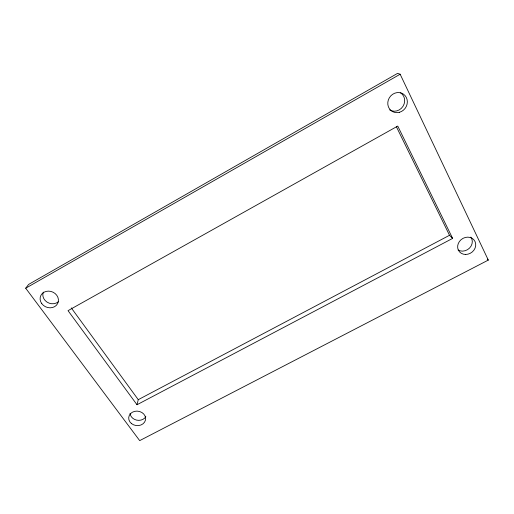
<?xml version="1.0" encoding="UTF-8"?>
<svg xmlns="http://www.w3.org/2000/svg" width="514" height="514" viewBox="0 0 514 514"><rect width="100%" height="100%" fill="white"/><g stroke="black" fill="none" stroke-linecap="round" stroke-linejoin="round"><path stroke-width="0.77" d="M137 404.743L138.266 399.667L449.519 235.283L452.628 238.393L137 404.743L68.028 310.655L397.752 126.071L452.628 238.393M25.7 288.226L28.63 284.422L397.573 73.373L400.149 74.228L488.3 260.09L139.692 440.626L25.7 288.226L400.149 74.228M487.278 259.127L488.3 260.09M71.266 307.886L138.266 399.667M396.333 126.617L449.519 235.283M145.847 416.687A8.378 7.177 7.2 0 1 136.673 420.131A8.378 7.177 7.2 0 1 130.061 413.282M470.843 237.115A9.258 8.185 -34.5 0 1 469.539 248.076A9.258 8.185 -34.5 0 1 458.102 250.029M400.522 92.771A10.152 9.38 -55.3 0 1 403.002 106.308A10.152 9.38 -55.3 0 1 389.625 109.893M58.268 301.84A9.181 8.083 22 0 1 47.05 302.116A9.181 8.083 22 0 1 43.317 292.125M41.782 303.665A9.316 8.179 21.8 0 0 57.6 303.626A9.316 8.179 21.8 0 0 48.425 291.123A9.316 8.179 21.8 0 0 41.782 303.665M131.468 423.562A8.494 7.247 7.1 0 0 145.443 420.182A8.494 7.247 7.1 0 0 134.565 411.373A8.494 7.247 7.1 0 0 131.468 423.562M465.62 254.456A9.393 8.282 -34.3 0 0 475.007 241.484A9.393 8.282 -34.3 0 0 459.426 241.471A9.393 8.282 -34.3 0 0 465.62 254.456M399.301 112.328A10.306 9.522 -55 0 0 405.026 95.54A10.306 9.522 -55 0 0 388.346 99.915A10.306 9.522 -55 0 0 399.301 112.328"/></g></svg>
